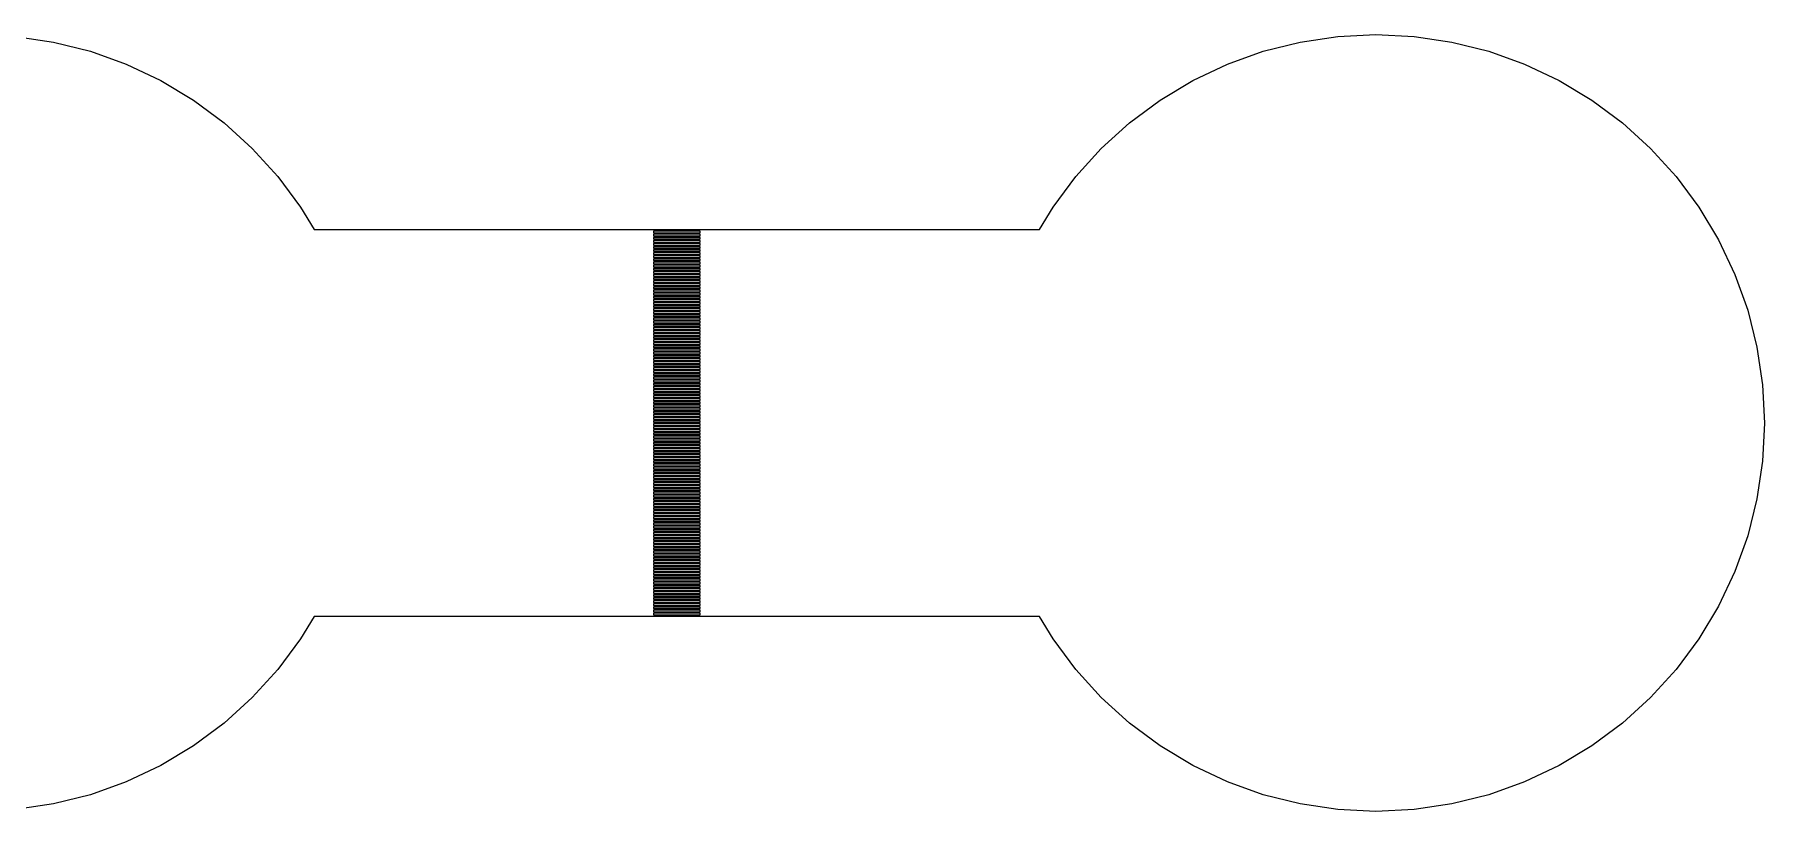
# Model space of a CAD drawing. Extents: x -16 to 132, y -40 to 113.
# Drawn here: x 41.79 to 53.18, y 57.27 to 62.38 of the extents above; entities that cross this region are included whole.
import ezdxf

# ---------------------------------------------------------------- set-up
doc = ezdxf.new("R2010")
doc.units = 0

msp = doc.modelspace()

# ---------------------------------------------------------------- linework, layer by layer
for p, q in [((41.6659, 62.3663), (41.914, 62.3295)), ((41.914, 62.3295), (42.1574, 62.2685)), ((49.8766, 62.2685), (50.1199, 62.3295)), ((50.1199, 62.3295), (50.3681, 62.3663)), ((50.3681, 62.3663), (50.6187, 62.3786)), ((50.6187, 62.3786), (50.8693, 62.3663)), ((50.8693, 62.3663), (51.1174, 62.3295)), ((51.1174, 62.3295), (51.3608, 62.2685)), ((42.1574, 62.2685), (42.3936, 62.184)), ((42.3936, 62.184), (42.6204, 62.0767)), ((49.4136, 62.0767), (49.6404, 62.184)), ((49.6404, 62.184), (49.8766, 62.2685)), ((51.3608, 62.2685), (51.597, 62.184)), ((51.597, 62.184), (51.8238, 62.0767)), ((42.6204, 62.0767), (42.8356, 61.9477)), ((49.1984, 61.9477), (49.4136, 62.0767)), ((51.8238, 62.0767), (52.039, 61.9477)), ((42.8356, 61.9477), (43.0371, 61.7983)), ((48.9969, 61.7983), (49.1984, 61.9477)), ((52.039, 61.9477), (52.2405, 61.7983)), ((43.0371, 61.7983), (43.223, 61.6298)), ((48.811, 61.6298), (48.9969, 61.7983)), ((52.2405, 61.7983), (52.4264, 61.6298)), ((43.223, 61.6298), (43.3915, 61.4439)), ((48.6425, 61.4439), (48.811, 61.6298)), ((52.4264, 61.6298), (52.5949, 61.4439)), ((43.3915, 61.4439), (43.5409, 61.2424)), ((48.493, 61.2424), (48.6425, 61.4439)), ((52.5949, 61.4439), (52.7443, 61.2424)), ((43.5409, 61.2424), (43.6292, 61.0952)), ((48.4048, 61.0952), (48.493, 61.2424)), ((52.7443, 61.2424), (52.8733, 61.0272)), ((43.6292, 61.0952), (48.4048, 61.0952)), ((46.1704, 61.085), (45.8636, 61.085)), ((45.8636, 61.085), (45.8636, 61.0748)), ((45.8636, 61.0748), (46.1704, 61.0748)), ((46.1704, 61.0645), (45.8636, 61.0645)), ((45.8636, 61.0645), (45.8636, 61.0543)), ((45.8636, 61.0543), (46.1704, 61.0543)), ((46.1704, 61.0441), (45.8636, 61.0441)), ((45.8636, 61.0441), (45.8636, 61.0339)), ((45.8636, 61.0339), (46.1704, 61.0339)), ((46.1704, 61.0748), (46.1704, 61.085)), ((46.1704, 61.0543), (46.1704, 61.0645)), ((46.1704, 61.0339), (46.1704, 61.0441)), ((52.8733, 61.0272), (52.9806, 60.8004)), ((46.1704, 61.0236), (45.8636, 61.0236)), ((45.8636, 61.0236), (45.8636, 61.0134)), ((45.8636, 61.0134), (46.1704, 61.0134)), ((46.1704, 61.0032), (45.8636, 61.0032)), ((45.8636, 61.0032), (45.8636, 60.993)), ((45.8636, 60.993), (46.1704, 60.993)), ((46.1704, 60.9827), (45.8636, 60.9827)), ((45.8636, 60.9827), (45.8636, 60.9725)), ((45.8636, 60.9725), (46.1704, 60.9725)), ((46.1704, 60.9623), (45.8636, 60.9623)), ((45.8636, 60.9623), (45.8636, 60.9521)), ((45.8636, 60.9521), (46.1704, 60.9521)), ((46.1704, 60.9418), (45.8636, 60.9418)), ((45.8636, 60.9418), (45.8636, 60.9316)), ((45.8636, 60.9316), (46.1704, 60.9316)), ((46.1704, 60.9214), (45.8636, 60.9214)), ((45.8636, 60.9214), (45.8636, 60.9111)), ((45.8636, 60.9111), (46.1704, 60.9111)), ((46.1704, 61.0134), (46.1704, 61.0236)), ((46.1704, 60.993), (46.1704, 61.0032)), ((46.1704, 60.9725), (46.1704, 60.9827)), ((46.1704, 60.9521), (46.1704, 60.9623)), ((46.1704, 60.9316), (46.1704, 60.9418)), ((46.1704, 60.9111), (46.1704, 60.9214)), ((46.1704, 60.9009), (45.8636, 60.9009)), ((45.8636, 60.9009), (45.8636, 60.8907)), ((45.8636, 60.8907), (46.1704, 60.8907)), ((46.1704, 60.8805), (45.8636, 60.8805)), ((45.8636, 60.8805), (45.8636, 60.8703)), ((45.8636, 60.8703), (46.1704, 60.8703)), ((46.1704, 60.86), (45.8636, 60.86)), ((45.8636, 60.86), (45.8636, 60.8498)), ((45.8636, 60.8498), (46.1704, 60.8498)), ((46.1704, 60.8396), (45.8636, 60.8396)), ((45.8636, 60.8396), (45.8636, 60.8293)), ((45.8636, 60.8293), (46.1704, 60.8293)), ((46.1704, 60.8191), (45.8636, 60.8191)), ((45.8636, 60.8191), (45.8636, 60.8089)), ((45.8636, 60.8089), (46.1704, 60.8089)), ((46.1704, 60.7987), (45.8636, 60.7987)), ((45.8636, 60.7987), (45.8636, 60.7884)), ((46.1704, 60.8907), (46.1704, 60.9009)), ((46.1704, 60.8703), (46.1704, 60.8805)), ((46.1704, 60.8498), (46.1704, 60.86)), ((46.1704, 60.8293), (46.1704, 60.8396)), ((46.1704, 60.8089), (46.1704, 60.8191)), ((46.1704, 60.7884), (46.1704, 60.7987)), ((52.9806, 60.8004), (53.0651, 60.5642)), ((45.8636, 60.7884), (46.1704, 60.7884)), ((46.1704, 60.7782), (45.8636, 60.7782)), ((45.8636, 60.7782), (45.8636, 60.768)), ((45.8636, 60.768), (46.1704, 60.768)), ((46.1704, 60.7578), (45.8636, 60.7578)), ((45.8636, 60.7578), (45.8636, 60.7475)), ((45.8636, 60.7475), (46.1704, 60.7475)), ((46.1704, 60.7373), (45.8636, 60.7373)), ((45.8636, 60.7373), (45.8636, 60.7271)), ((45.8636, 60.7271), (46.1704, 60.7271)), ((46.1704, 60.7169), (45.8636, 60.7169)), ((45.8636, 60.7169), (45.8636, 60.7066)), ((45.8636, 60.7066), (46.1704, 60.7066)), ((46.1704, 60.6964), (45.8636, 60.6964)), ((45.8636, 60.6964), (45.8636, 60.6862)), ((45.8636, 60.6862), (46.1704, 60.6862)), ((46.1704, 60.768), (46.1704, 60.7782)), ((46.1704, 60.7475), (46.1704, 60.7578)), ((46.1704, 60.7271), (46.1704, 60.7373)), ((46.1704, 60.7066), (46.1704, 60.7169)), ((46.1704, 60.6862), (46.1704, 60.6964)), ((46.1704, 60.6759), (45.8636, 60.6759)), ((45.8636, 60.6759), (45.8636, 60.6657)), ((45.8636, 60.6657), (46.1704, 60.6657)), ((46.1704, 60.6555), (45.8636, 60.6555)), ((45.8636, 60.6555), (45.8636, 60.6453)), ((45.8636, 60.6453), (46.1704, 60.6453)), ((46.1704, 60.6351), (45.8636, 60.6351)), ((45.8636, 60.6351), (45.8636, 60.6248)), ((45.8636, 60.6248), (46.1704, 60.6248)), ((46.1704, 60.6146), (45.8636, 60.6146)), ((45.8636, 60.6146), (45.8636, 60.6044)), ((45.8636, 60.6044), (46.1704, 60.6044)), ((46.1704, 60.5941), (45.8636, 60.5941)), ((45.8636, 60.5941), (45.8636, 60.5839)), ((45.8636, 60.5839), (46.1704, 60.5839)), ((46.1704, 60.5737), (45.8636, 60.5737)), ((45.8636, 60.5737), (45.8636, 60.5635)), ((46.1704, 60.6657), (46.1704, 60.6759)), ((46.1704, 60.6453), (46.1704, 60.6555)), ((46.1704, 60.6248), (46.1704, 60.6351)), ((46.1704, 60.6044), (46.1704, 60.6146)), ((46.1704, 60.5839), (46.1704, 60.5941)), ((46.1704, 60.5635), (46.1704, 60.5737)), ((45.8636, 60.5635), (46.1704, 60.5635)), ((46.1704, 60.5533), (45.8636, 60.5533)), ((45.8636, 60.5533), (45.8636, 60.543)), ((45.8636, 60.543), (46.1704, 60.543)), ((46.1704, 60.5328), (45.8636, 60.5328)), ((45.8636, 60.5328), (45.8636, 60.5226)), ((45.8636, 60.5226), (46.1704, 60.5226)), ((46.1704, 60.5123), (45.8636, 60.5123)), ((45.8636, 60.5123), (45.8636, 60.5021)), ((45.8636, 60.5021), (46.1704, 60.5021)), ((46.1704, 60.4919), (45.8636, 60.4919)), ((45.8636, 60.4919), (45.8636, 60.4817)), ((45.8636, 60.4817), (46.1704, 60.4817)), ((46.1704, 60.4714), (45.8636, 60.4714)), ((45.8636, 60.4714), (45.8636, 60.4612)), ((45.8636, 60.4612), (46.1704, 60.4612)), ((46.1704, 60.543), (46.1704, 60.5533)), ((46.1704, 60.5226), (46.1704, 60.5328)), ((46.1704, 60.5021), (46.1704, 60.5123)), ((46.1704, 60.4817), (46.1704, 60.4919)), ((46.1704, 60.4612), (46.1704, 60.4714)), ((53.0651, 60.5642), (53.1261, 60.3208)), ((46.1704, 60.451), (45.8636, 60.451)), ((45.8636, 60.451), (45.8636, 60.4408)), ((45.8636, 60.4408), (46.1704, 60.4408)), ((46.1704, 60.4305), (45.8636, 60.4305)), ((45.8636, 60.4305), (45.8636, 60.4203)), ((45.8636, 60.4203), (46.1704, 60.4203)), ((46.1704, 60.4101), (45.8636, 60.4101)), ((45.8636, 60.4101), (45.8636, 60.3998)), ((45.8636, 60.3998), (46.1704, 60.3998)), ((46.1704, 60.3896), (45.8636, 60.3896)), ((45.8636, 60.3896), (45.8636, 60.3794)), ((45.8636, 60.3794), (46.1704, 60.3794)), ((46.1704, 60.3692), (45.8636, 60.3692)), ((45.8636, 60.3692), (45.8636, 60.3589)), ((45.8636, 60.3589), (46.1704, 60.3589)), ((46.1704, 60.3487), (45.8636, 60.3487)), ((45.8636, 60.3487), (45.8636, 60.3385)), ((46.1704, 60.4408), (46.1704, 60.451)), ((46.1704, 60.4203), (46.1704, 60.4305)), ((46.1704, 60.3998), (46.1704, 60.4101)), ((46.1704, 60.3794), (46.1704, 60.3896)), ((46.1704, 60.3589), (46.1704, 60.3692)), ((46.1704, 60.3385), (46.1704, 60.3487)), ((45.8636, 60.3385), (46.1704, 60.3385)), ((46.1704, 60.3283), (45.8636, 60.3283)), ((45.8636, 60.3283), (45.8636, 60.318)), ((45.8636, 60.318), (46.1704, 60.318)), ((46.1704, 60.3078), (45.8636, 60.3078)), ((45.8636, 60.3078), (45.8636, 60.2976)), ((45.8636, 60.2976), (46.1704, 60.2976)), ((46.1704, 60.2874), (45.8636, 60.2874)), ((45.8636, 60.2874), (45.8636, 60.2771)), ((45.8636, 60.2771), (46.1704, 60.2771)), ((46.1704, 60.2669), (45.8636, 60.2669)), ((45.8636, 60.2669), (45.8636, 60.2567)), ((45.8636, 60.2567), (46.1704, 60.2567)), ((46.1704, 60.2465), (45.8636, 60.2465)), ((45.8636, 60.2465), (45.8636, 60.2362)), ((45.8636, 60.2362), (46.1704, 60.2362)), ((46.1704, 60.318), (46.1704, 60.3283)), ((46.1704, 60.2976), (46.1704, 60.3078)), ((46.1704, 60.2771), (46.1704, 60.2874)), ((46.1704, 60.2567), (46.1704, 60.2669)), ((46.1704, 60.2362), (46.1704, 60.2465)), ((53.1261, 60.3208), (53.1629, 60.0727)), ((46.1704, 60.226), (45.8636, 60.226)), ((45.8636, 60.226), (45.8636, 60.2158)), ((45.8636, 60.2158), (46.1704, 60.2158)), ((46.1704, 60.2056), (45.8636, 60.2056)), ((45.8636, 60.2056), (45.8636, 60.1953)), ((45.8636, 60.1953), (46.1704, 60.1953)), ((46.1704, 60.1851), (45.8636, 60.1851)), ((45.8636, 60.1851), (45.8636, 60.1749)), ((45.8636, 60.1749), (46.1704, 60.1749)), ((46.1704, 60.1647), (45.8636, 60.1647)), ((45.8636, 60.1647), (45.8636, 60.1544)), ((45.8636, 60.1544), (46.1704, 60.1544)), ((46.1704, 60.1442), (45.8636, 60.1442)), ((45.8636, 60.1442), (45.8636, 60.134)), ((45.8636, 60.134), (46.1704, 60.134)), ((46.1704, 60.1238), (45.8636, 60.1238)), ((45.8636, 60.1238), (45.8636, 60.1135)), ((46.1704, 60.2158), (46.1704, 60.226)), ((46.1704, 60.1953), (46.1704, 60.2056)), ((46.1704, 60.1749), (46.1704, 60.1851)), ((46.1704, 60.1544), (46.1704, 60.1647)), ((46.1704, 60.134), (46.1704, 60.1442)), ((46.1704, 60.1135), (46.1704, 60.1238)), ((45.8636, 60.1135), (46.1704, 60.1135)), ((46.1704, 60.1033), (45.8636, 60.1033)), ((45.8636, 60.1033), (45.8636, 60.0931)), ((45.8636, 60.0931), (46.1704, 60.0931)), ((46.1704, 60.0828), (45.8636, 60.0828)), ((45.8636, 60.0828), (45.8636, 60.0726)), ((45.8636, 60.0726), (46.1704, 60.0726)), ((46.1704, 60.0624), (45.8636, 60.0624)), ((45.8636, 60.0624), (45.8636, 60.0522)), ((45.8636, 60.0522), (46.1704, 60.0522)), ((46.1704, 60.0419), (45.8636, 60.0419)), ((45.8636, 60.0419), (45.8636, 60.0317)), ((45.8636, 60.0317), (46.1704, 60.0317)), ((46.1704, 60.0215), (45.8636, 60.0215)), ((45.8636, 60.0215), (45.8636, 60.0113)), ((45.8636, 60.0113), (46.1704, 60.0113)), ((46.1704, 60.001), (45.8636, 60.001)), ((45.8636, 60.001), (45.8636, 59.9908)), ((46.1704, 60.0931), (46.1704, 60.1033)), ((46.1704, 60.0726), (46.1704, 60.0828)), ((46.1704, 60.0522), (46.1704, 60.0624)), ((46.1704, 60.0317), (46.1704, 60.0419)), ((46.1704, 60.0113), (46.1704, 60.0215)), ((46.1704, 59.9908), (46.1704, 60.001)), ((53.1629, 60.0727), (53.1752, 59.8221)), ((45.8636, 59.9908), (46.1704, 59.9908)), ((46.1704, 59.9806), (45.8636, 59.9806)), ((45.8636, 59.9806), (45.8636, 59.9704)), ((45.8636, 59.9704), (46.1704, 59.9704)), ((46.1704, 59.9601), (45.8636, 59.9601)), ((45.8636, 59.9601), (45.8636, 59.9499)), ((45.8636, 59.9499), (46.1704, 59.9499)), ((46.1704, 59.9397), (45.8636, 59.9397)), ((45.8636, 59.9397), (45.8636, 59.9295)), ((45.8636, 59.9295), (46.1704, 59.9295)), ((46.1704, 59.9192), (45.8636, 59.9192)), ((45.8636, 59.9192), (45.8636, 59.909)), ((45.8636, 59.909), (46.1704, 59.909)), ((46.1704, 59.8988), (45.8636, 59.8988)), ((45.8636, 59.8988), (45.8636, 59.8885)), ((45.8636, 59.8885), (46.1704, 59.8885)), ((46.1704, 59.9704), (46.1704, 59.9806)), ((46.1704, 59.9499), (46.1704, 59.9601)), ((46.1704, 59.9295), (46.1704, 59.9397)), ((46.1704, 59.909), (46.1704, 59.9192)), ((46.1704, 59.8885), (46.1704, 59.8988)), ((46.1704, 59.8783), (45.8636, 59.8783)), ((45.8636, 59.8783), (45.8636, 59.8681)), ((45.8636, 59.8681), (46.1704, 59.8681)), ((46.1704, 59.8579), (45.8636, 59.8579)), ((45.8636, 59.8579), (45.8636, 59.8477)), ((45.8636, 59.8477), (46.1704, 59.8477)), ((46.1704, 59.8374), (45.8636, 59.8374)), ((45.8636, 59.8374), (45.8636, 59.8272)), ((45.8636, 59.8272), (46.1704, 59.8272)), ((46.1704, 59.817), (45.8636, 59.817)), ((45.8636, 59.817), (45.8636, 59.8067)), ((45.8636, 59.8067), (46.1704, 59.8067)), ((46.1704, 59.7965), (45.8636, 59.7965)), ((45.8636, 59.7965), (45.8636, 59.7863)), ((45.8636, 59.7863), (46.1704, 59.7863)), ((46.1704, 59.7761), (45.8636, 59.7761)), ((45.8636, 59.7761), (45.8636, 59.7659)), ((46.1704, 59.8681), (46.1704, 59.8783)), ((46.1704, 59.8477), (46.1704, 59.8579)), ((46.1704, 59.8272), (46.1704, 59.8374)), ((46.1704, 59.8067), (46.1704, 59.817)), ((46.1704, 59.7863), (46.1704, 59.7965)), ((46.1704, 59.7659), (46.1704, 59.7761)), ((53.1752, 59.8221), (53.1629, 59.5715)), ((45.8636, 59.7659), (46.1704, 59.7659)), ((46.1704, 59.7556), (45.8636, 59.7556)), ((45.8636, 59.7556), (45.8636, 59.7454)), ((45.8636, 59.7454), (46.1704, 59.7454)), ((46.1704, 59.7352), (45.8636, 59.7352)), ((45.8636, 59.7352), (45.8636, 59.725)), ((45.8636, 59.725), (46.1704, 59.725)), ((46.1704, 59.7147), (45.8636, 59.7147)), ((45.8636, 59.7147), (45.8636, 59.7045)), ((45.8636, 59.7045), (46.1704, 59.7045)), ((46.1704, 59.6943), (45.8636, 59.6943)), ((45.8636, 59.6943), (45.8636, 59.6841)), ((45.8636, 59.6841), (46.1704, 59.6841)), ((46.1704, 59.6738), (45.8636, 59.6738)), ((45.8636, 59.6738), (45.8636, 59.6636)), ((45.8636, 59.6636), (46.1704, 59.6636)), ((46.1704, 59.7454), (46.1704, 59.7556)), ((46.1704, 59.725), (46.1704, 59.7352)), ((46.1704, 59.7045), (46.1704, 59.7147)), ((46.1704, 59.6841), (46.1704, 59.6943)), ((46.1704, 59.6636), (46.1704, 59.6738)), ((46.1704, 59.6534), (45.8636, 59.6534)), ((45.8636, 59.6534), (45.8636, 59.6431)), ((45.8636, 59.6431), (46.1704, 59.6431)), ((46.1704, 59.6329), (45.8636, 59.6329)), ((45.8636, 59.6329), (45.8636, 59.6227)), ((45.8636, 59.6227), (46.1704, 59.6227)), ((46.1704, 59.6125), (45.8636, 59.6125)), ((45.8636, 59.6125), (45.8636, 59.6022)), ((45.8636, 59.6022), (46.1704, 59.6022)), ((46.1704, 59.592), (45.8636, 59.592)), ((45.8636, 59.592), (45.8636, 59.5818)), ((45.8636, 59.5818), (46.1704, 59.5818)), ((46.1704, 59.5716), (45.8636, 59.5716)), ((45.8636, 59.5716), (45.8636, 59.5613)), ((45.8636, 59.5613), (46.1704, 59.5613)), ((46.1704, 59.5511), (45.8636, 59.5511)), ((45.8636, 59.5511), (45.8636, 59.5409)), ((46.1704, 59.6431), (46.1704, 59.6534)), ((46.1704, 59.6227), (46.1704, 59.6329)), ((46.1704, 59.6022), (46.1704, 59.6125)), ((46.1704, 59.5818), (46.1704, 59.592)), ((46.1704, 59.5613), (46.1704, 59.5716)), ((46.1704, 59.5409), (46.1704, 59.5511)), ((53.1629, 59.5715), (53.1261, 59.3233)), ((45.8636, 59.5409), (46.1704, 59.5409)), ((46.1704, 59.5307), (45.8636, 59.5307)), ((45.8636, 59.5307), (45.8636, 59.5204)), ((45.8636, 59.5204), (46.1704, 59.5204)), ((46.1704, 59.5102), (45.8636, 59.5102)), ((45.8636, 59.5102), (45.8636, 59.5)), ((45.8636, 59.5), (46.1704, 59.5)), ((46.1704, 59.4897), (45.8636, 59.4897)), ((45.8636, 59.4897), (45.8636, 59.4795)), ((45.8636, 59.4795), (46.1704, 59.4795)), ((46.1704, 59.4693), (45.8636, 59.4693)), ((45.8636, 59.4693), (45.8636, 59.4591)), ((45.8636, 59.4591), (46.1704, 59.4591)), ((46.1704, 59.4489), (45.8636, 59.4489)), ((45.8636, 59.4489), (45.8636, 59.4386)), ((45.8636, 59.4386), (46.1704, 59.4386)), ((46.1704, 59.5204), (46.1704, 59.5307)), ((46.1704, 59.5), (46.1704, 59.5102)), ((46.1704, 59.4795), (46.1704, 59.4897)), ((46.1704, 59.4591), (46.1704, 59.4693)), ((46.1704, 59.4386), (46.1704, 59.4489)), ((46.1704, 59.4284), (45.8636, 59.4284)), ((45.8636, 59.4284), (45.8636, 59.4182)), ((45.8636, 59.4182), (46.1704, 59.4182)), ((46.1704, 59.4079), (45.8636, 59.4079)), ((45.8636, 59.4079), (45.8636, 59.3977)), ((45.8636, 59.3977), (46.1704, 59.3977)), ((46.1704, 59.3875), (45.8636, 59.3875)), ((45.8636, 59.3875), (45.8636, 59.3773)), ((45.8636, 59.3773), (46.1704, 59.3773)), ((46.1704, 59.3671), (45.8636, 59.3671)), ((45.8636, 59.3671), (45.8636, 59.3568)), ((45.8636, 59.3568), (46.1704, 59.3568)), ((46.1704, 59.3466), (45.8636, 59.3466)), ((45.8636, 59.3466), (45.8636, 59.3364)), ((45.8636, 59.3364), (46.1704, 59.3364)), ((46.1704, 59.3261), (45.8636, 59.3261)), ((45.8636, 59.3261), (45.8636, 59.3159)), ((46.1704, 59.4182), (46.1704, 59.4284)), ((46.1704, 59.3977), (46.1704, 59.4079)), ((46.1704, 59.3773), (46.1704, 59.3875)), ((46.1704, 59.3568), (46.1704, 59.3671)), ((46.1704, 59.3364), (46.1704, 59.3466)), ((46.1704, 59.3159), (46.1704, 59.3261)), ((53.1261, 59.3233), (53.0651, 59.08)), ((45.8636, 59.3159), (46.1704, 59.3159)), ((46.1704, 59.3057), (45.8636, 59.3057)), ((45.8636, 59.3057), (45.8636, 59.2955)), ((45.8636, 59.2955), (46.1704, 59.2955)), ((46.1704, 59.2852), (45.8636, 59.2852)), ((45.8636, 59.2852), (45.8636, 59.275)), ((45.8636, 59.275), (46.1704, 59.275)), ((46.1704, 59.2648), (45.8636, 59.2648)), ((45.8636, 59.2648), (45.8636, 59.2546)), ((45.8636, 59.2546), (46.1704, 59.2546)), ((46.1704, 59.2443), (45.8636, 59.2443)), ((45.8636, 59.2443), (45.8636, 59.2341)), ((45.8636, 59.2341), (46.1704, 59.2341)), ((46.1704, 59.2239), (45.8636, 59.2239)), ((45.8636, 59.2239), (45.8636, 59.2137)), ((45.8636, 59.2137), (46.1704, 59.2137)), ((46.1704, 59.2034), (45.8636, 59.2034)), ((45.8636, 59.2034), (45.8636, 59.1932)), ((46.1704, 59.2955), (46.1704, 59.3057)), ((46.1704, 59.275), (46.1704, 59.2852)), ((46.1704, 59.2546), (46.1704, 59.2648)), ((46.1704, 59.2341), (46.1704, 59.2443)), ((46.1704, 59.2137), (46.1704, 59.2239)), ((46.1704, 59.1932), (46.1704, 59.2034)), ((45.8636, 59.1932), (46.1704, 59.1932)), ((46.1704, 59.183), (45.8636, 59.183)), ((45.8636, 59.183), (45.8636, 59.1727)), ((45.8636, 59.1727), (46.1704, 59.1727)), ((46.1704, 59.1625), (45.8636, 59.1625)), ((45.8636, 59.1625), (45.8636, 59.1523)), ((45.8636, 59.1523), (46.1704, 59.1523)), ((46.1704, 59.1421), (45.8636, 59.1421)), ((45.8636, 59.1421), (45.8636, 59.1319)), ((45.8636, 59.1319), (46.1704, 59.1319)), ((46.1704, 59.1216), (45.8636, 59.1216)), ((45.8636, 59.1216), (45.8636, 59.1114)), ((45.8636, 59.1114), (46.1704, 59.1114)), ((46.1704, 59.1012), (45.8636, 59.1012)), ((45.8636, 59.1012), (45.8636, 59.0909)), ((45.8636, 59.0909), (46.1704, 59.0909)), ((46.1704, 59.1727), (46.1704, 59.183)), ((46.1704, 59.1523), (46.1704, 59.1625)), ((46.1704, 59.1319), (46.1704, 59.1421)), ((46.1704, 59.1114), (46.1704, 59.1216)), ((46.1704, 59.0909), (46.1704, 59.1012)), ((46.1704, 59.0807), (45.8636, 59.0807)), ((45.8636, 59.0807), (45.8636, 59.0705)), ((45.8636, 59.0705), (46.1704, 59.0705)), ((46.1704, 59.0603), (45.8636, 59.0603)), ((45.8636, 59.0603), (45.8636, 59.05)), ((45.8636, 59.05), (46.1704, 59.05)), ((46.1704, 59.0398), (45.8636, 59.0398)), ((45.8636, 59.0398), (45.8636, 59.0296)), ((45.8636, 59.0296), (46.1704, 59.0296)), ((46.1704, 59.0194), (45.8636, 59.0194)), ((45.8636, 59.0194), (45.8636, 59.0091)), ((45.8636, 59.0091), (46.1704, 59.0091)), ((46.1704, 58.9989), (45.8636, 58.9989)), ((45.8636, 58.9989), (45.8636, 58.9887)), ((45.8636, 58.9887), (46.1704, 58.9887)), ((46.1704, 58.9785), (45.8636, 58.9785)), ((45.8636, 58.9785), (45.8636, 58.9682)), ((46.1704, 59.0705), (46.1704, 59.0807)), ((46.1704, 59.05), (46.1704, 59.0603)), ((46.1704, 59.0296), (46.1704, 59.0398)), ((46.1704, 59.0091), (46.1704, 59.0194)), ((46.1704, 58.9887), (46.1704, 58.9989)), ((46.1704, 58.9682), (46.1704, 58.9785)), ((53.0651, 59.08), (52.9806, 58.8438)), ((45.8636, 58.9682), (46.1704, 58.9682)), ((46.1704, 58.958), (45.8636, 58.958)), ((45.8636, 58.958), (45.8636, 58.9478)), ((45.8636, 58.9478), (46.1704, 58.9478)), ((46.1704, 58.9375), (45.8636, 58.9375)), ((45.8636, 58.9375), (45.8636, 58.9273)), ((45.8636, 58.9273), (46.1704, 58.9273)), ((46.1704, 58.9171), (45.8636, 58.9171)), ((45.8636, 58.9171), (45.8636, 58.9069)), ((45.8636, 58.9069), (46.1704, 58.9069)), ((46.1704, 58.8966), (45.8636, 58.8966)), ((45.8636, 58.8966), (45.8636, 58.8864)), ((45.8636, 58.8864), (46.1704, 58.8864)), ((46.1704, 58.8762), (45.8636, 58.8762)), ((45.8636, 58.8762), (45.8636, 58.866)), ((45.8636, 58.866), (46.1704, 58.866)), ((46.1704, 58.9478), (46.1704, 58.958)), ((46.1704, 58.9273), (46.1704, 58.9375)), ((46.1704, 58.9069), (46.1704, 58.9171)), ((46.1704, 58.8864), (46.1704, 58.8966)), ((46.1704, 58.866), (46.1704, 58.8762)), ((46.1704, 58.8557), (45.8636, 58.8557)), ((45.8636, 58.8557), (45.8636, 58.8455)), ((45.8636, 58.8455), (46.1704, 58.8455)), ((46.1704, 58.8353), (45.8636, 58.8353)), ((45.8636, 58.8353), (45.8636, 58.8251)), ((45.8636, 58.8251), (46.1704, 58.8251)), ((46.1704, 58.8148), (45.8636, 58.8148)), ((45.8636, 58.8148), (45.8636, 58.8046)), ((45.8636, 58.8046), (46.1704, 58.8046)), ((46.1704, 58.7944), (45.8636, 58.7944)), ((45.8636, 58.7944), (45.8636, 58.7841)), ((45.8636, 58.7841), (46.1704, 58.7841)), ((46.1704, 58.7739), (45.8636, 58.7739)), ((45.8636, 58.7739), (45.8636, 58.7637)), ((45.8636, 58.7637), (46.1704, 58.7637)), ((46.1704, 58.7535), (45.8636, 58.7535)), ((45.8636, 58.7535), (45.8636, 58.7433)), ((46.1704, 58.8455), (46.1704, 58.8557)), ((46.1704, 58.8251), (46.1704, 58.8353)), ((46.1704, 58.8046), (46.1704, 58.8148)), ((46.1704, 58.7841), (46.1704, 58.7944)), ((46.1704, 58.7637), (46.1704, 58.7739)), ((46.1704, 58.7433), (46.1704, 58.7535)), ((52.9806, 58.8438), (52.8733, 58.617)), ((45.8636, 58.7433), (46.1704, 58.7433)), ((46.1704, 58.733), (45.8636, 58.733)), ((45.8636, 58.733), (45.8636, 58.7228)), ((45.8636, 58.7228), (46.1704, 58.7228)), ((46.1704, 58.7126), (45.8636, 58.7126)), ((45.8636, 58.7126), (45.8636, 58.7024)), ((45.8636, 58.7024), (46.1704, 58.7024)), ((46.1704, 58.6921), (45.8636, 58.6921)), ((45.8636, 58.6921), (45.8636, 58.6819)), ((45.8636, 58.6819), (46.1704, 58.6819)), ((46.1704, 58.6717), (45.8636, 58.6717)), ((45.8636, 58.6717), (45.8636, 58.6615)), ((45.8636, 58.6615), (46.1704, 58.6615)), ((46.1704, 58.6512), (45.8636, 58.6512)), ((45.8636, 58.6512), (45.8636, 58.641)), ((45.8636, 58.641), (46.1704, 58.641)), ((46.1704, 58.7228), (46.1704, 58.733)), ((46.1704, 58.7024), (46.1704, 58.7126)), ((46.1704, 58.6819), (46.1704, 58.6921)), ((46.1704, 58.6615), (46.1704, 58.6717)), ((46.1704, 58.641), (46.1704, 58.6512)), ((43.6292, 58.549), (43.5409, 58.4018)), ((48.4048, 58.549), (43.6292, 58.549)), ((46.1704, 58.6308), (45.8636, 58.6308)), ((45.8636, 58.6308), (45.8636, 58.6205)), ((45.8636, 58.6205), (46.1704, 58.6205)), ((46.1704, 58.6103), (45.8636, 58.6103)), ((45.8636, 58.6103), (45.8636, 58.6001)), ((45.8636, 58.6001), (46.1704, 58.6001)), ((46.1704, 58.5899), (45.8636, 58.5899)), ((45.8636, 58.5899), (45.8636, 58.5796)), ((45.8636, 58.5796), (46.1704, 58.5796)), ((46.1704, 58.5694), (45.8636, 58.5694)), ((45.8636, 58.5694), (45.8636, 58.5592)), ((45.8636, 58.5592), (46.1704, 58.5592)), ((46.1704, 58.6205), (46.1704, 58.6308)), ((46.1704, 58.6001), (46.1704, 58.6103)), ((46.1704, 58.5796), (46.1704, 58.5899)), ((46.1704, 58.5592), (46.1704, 58.5694)), ((48.493, 58.4018), (48.4048, 58.549)), ((52.8733, 58.617), (52.7443, 58.4018)), ((43.5409, 58.4018), (43.3915, 58.2003)), ((48.6425, 58.2003), (48.493, 58.4018)), ((52.7443, 58.4018), (52.5949, 58.2003)), ((43.3915, 58.2003), (43.223, 58.0144)), ((48.811, 58.0144), (48.6425, 58.2003)), ((52.5949, 58.2003), (52.4264, 58.0144)), ((43.223, 58.0144), (43.0371, 57.8459)), ((48.9969, 57.8459), (48.811, 58.0144)), ((52.4264, 58.0144), (52.2405, 57.8459)), ((43.0371, 57.8459), (42.8356, 57.6965)), ((49.1984, 57.6965), (48.9969, 57.8459)), ((52.2405, 57.8459), (52.039, 57.6965)), ((42.8356, 57.6965), (42.6204, 57.5675)), ((49.4136, 57.5675), (49.1984, 57.6965)), ((52.039, 57.6965), (51.8238, 57.5675)), ((42.6204, 57.5675), (42.3936, 57.4602)), ((49.6404, 57.4602), (49.4136, 57.5675)), ((51.8238, 57.5675), (51.597, 57.4602)), ((42.3936, 57.4602), (42.1574, 57.3757)), ((49.8766, 57.3757), (49.6404, 57.4602)), ((51.597, 57.4602), (51.3608, 57.3757)), ((41.914, 57.3147), (41.6659, 57.2779)), ((42.1574, 57.3757), (41.914, 57.3147)), ((50.1199, 57.3147), (49.8766, 57.3757)), ((50.3681, 57.2779), (50.1199, 57.3147)), ((50.6187, 57.2656), (50.3681, 57.2779)), ((50.8693, 57.2779), (50.6187, 57.2656)), ((51.1174, 57.3147), (50.8693, 57.2779)), ((51.3608, 57.3757), (51.1174, 57.3147))]:
    msp.add_line(p, q)

doc.saveas('drawing.dxf')
